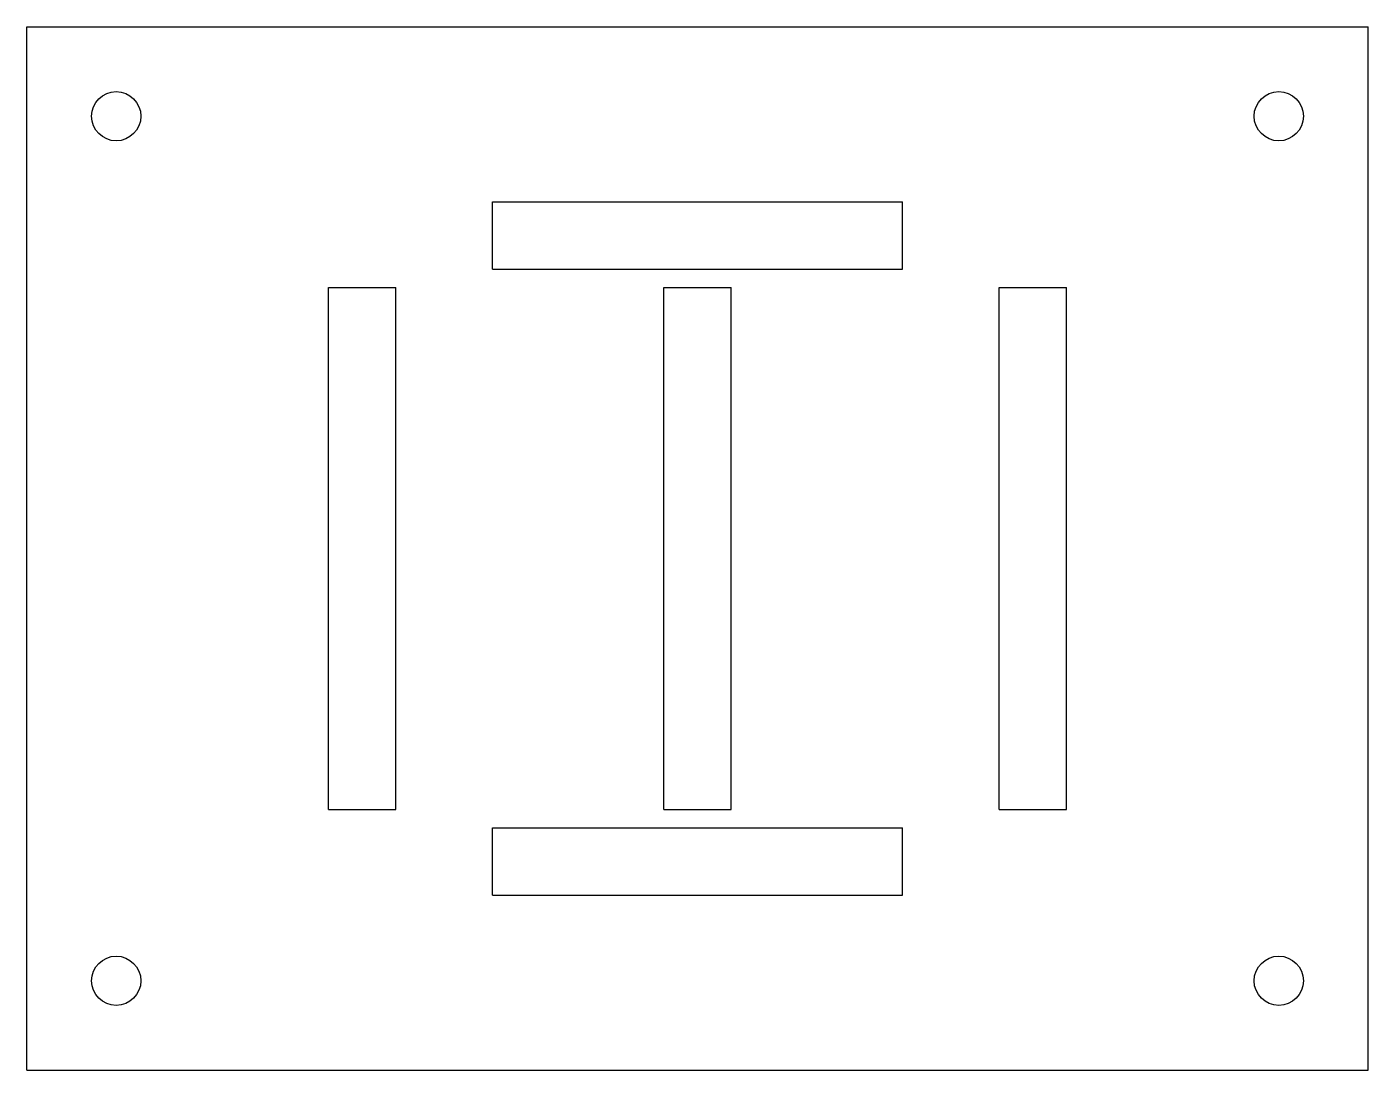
# Model space of a CAD drawing. Header units: millimetres. Extents: x 0 to 180, y 0 to 140.
import ezdxf

# ---------------------------------------------------------------- set-up
doc = ezdxf.new("R2010")
doc.units = ezdxf.units.MM
doc.layers.add('Part', color=7, linetype='CONTINUOUS')

msp = doc.modelspace()

# ---------------------------------------------------------------- linework, layer by layer
at = {"layer": 'Part'}
for p, q in [((0, 0, 6), (0, 140, 6)), ((0, 140), (0, 140, 6)), ((0, 0), (0, 140)), ((0, 0, 6), (0, 140, 6)), ((0, 140, 6), (180, 140, 6)), ((0, 140), (180, 140)), ((0, 140, 6), (180, 140, 6)), ((0, 140), (0, 140, 6)), ((0, 0), (0, 140)), ((0, 140), (180, 140)), ((180, 0, 6), (180, 140, 6)), ((180, 140), (180, 140, 6)), ((180, 0), (180, 140)), ((180, 0, 6), (180, 140, 6)), ((180, 140), (180, 140, 6)), ((180, 0), (180, 140)), ((15.3, 128), (15.3, 128, 6)), ((15.3, 128), (15.3, 128, 6)), ((171.3, 128), (171.3, 128, 6)), ((171.3, 128), (171.3, 128, 6)), ((62.5, 116.5, 6), (117.5, 116.5, 6)), ((62.5, 107.5, 6), (62.5, 116.5, 6)), ((62.5, 116.5), (117.5, 116.5)), ((62.5, 107.5), (62.5, 116.5)), ((62.5, 116.5), (117.5, 116.5)), ((62.5, 116.5, 6), (117.5, 116.5, 6)), ((62.5, 116.5), (62.5, 116.5, 6)), ((62.5, 107.5, 6), (62.5, 116.5, 6)), ((62.5, 116.5), (62.5, 116.5, 6)), ((62.5, 107.5), (62.5, 116.5)), ((117.5, 107.5, 6), (117.5, 116.5, 6)), ((117.5, 107.5), (117.5, 116.5)), ((117.5, 107.5, 6), (117.5, 116.5, 6)), ((117.5, 116.5), (117.5, 116.5, 6)), ((117.5, 107.5), (117.5, 116.5)), ((117.5, 116.5), (117.5, 116.5, 6)), ((62.5, 107.5, 6), (117.5, 107.5, 6)), ((62.5, 107.5), (117.5, 107.5)), ((62.5, 107.5), (117.5, 107.5)), ((62.5, 107.5, 6), (117.5, 107.5, 6)), ((62.5, 107.5), (62.5, 107.5, 6)), ((62.5, 107.5), (62.5, 107.5, 6)), ((117.5, 107.5), (117.5, 107.5, 6)), ((117.5, 107.5), (117.5, 107.5, 6)), ((40.5, 35, 6), (40.5, 105, 6)), ((40.5, 105, 6), (49.5, 105, 6)), ((40.5, 35), (40.5, 105)), ((40.5, 105), (49.5, 105)), ((40.5, 35, 6), (40.5, 105, 6)), ((40.5, 105), (40.5, 105, 6)), ((40.5, 35), (40.5, 105)), ((40.5, 105), (49.5, 105)), ((40.5, 105, 6), (49.5, 105, 6)), ((40.5, 105), (40.5, 105, 6)), ((49.5, 35, 6), (49.5, 105, 6)), ((49.5, 35), (49.5, 105)), ((49.5, 35, 6), (49.5, 105, 6)), ((49.5, 105), (49.5, 105, 6)), ((49.5, 35), (49.5, 105)), ((49.5, 105), (49.5, 105, 6)), ((85.5, 35, 6), (85.5, 105, 6)), ((85.5, 105, 6), (94.5, 105, 6)), ((85.5, 35), (85.5, 105)), ((85.5, 105), (94.5, 105)), ((85.5, 35, 6), (85.5, 105, 6)), ((85.5, 105), (85.5, 105, 6)), ((85.5, 35), (85.5, 105)), ((85.5, 105), (94.5, 105)), ((85.5, 105, 6), (94.5, 105, 6)), ((85.5, 105), (85.5, 105, 6)), ((94.5, 35, 6), (94.5, 105, 6)), ((94.5, 35), (94.5, 105)), ((94.5, 35, 6), (94.5, 105, 6)), ((94.5, 105), (94.5, 105, 6)), ((94.5, 35), (94.5, 105)), ((94.5, 105), (94.5, 105, 6)), ((130.5, 35, 6), (130.5, 105, 6)), ((130.5, 105, 6), (139.5, 105, 6)), ((130.5, 35), (130.5, 105)), ((130.5, 105), (139.5, 105)), ((130.5, 35, 6), (130.5, 105, 6)), ((130.5, 105), (130.5, 105, 6)), ((130.5, 35), (130.5, 105)), ((130.5, 105), (139.5, 105)), ((130.5, 105, 6), (139.5, 105, 6)), ((130.5, 105), (130.5, 105, 6)), ((139.5, 35, 6), (139.5, 105, 6)), ((139.5, 35), (139.5, 105)), ((139.5, 35, 6), (139.5, 105, 6)), ((139.5, 105), (139.5, 105, 6)), ((139.5, 35), (139.5, 105)), ((139.5, 105), (139.5, 105, 6)), ((40.5, 35, 6), (49.5, 35, 6)), ((40.5, 35), (49.5, 35)), ((40.5, 35), (49.5, 35)), ((40.5, 35, 6), (49.5, 35, 6)), ((40.5, 35), (40.5, 35, 6)), ((40.5, 35), (40.5, 35, 6)), ((49.5, 35), (49.5, 35, 6)), ((49.5, 35), (49.5, 35, 6)), ((85.5, 35, 6), (94.5, 35, 6)), ((85.5, 35), (94.5, 35)), ((85.5, 35), (94.5, 35)), ((85.5, 35, 6), (94.5, 35, 6)), ((85.5, 35), (85.5, 35, 6)), ((85.5, 35), (85.5, 35, 6)), ((94.5, 35), (94.5, 35, 6)), ((94.5, 35), (94.5, 35, 6)), ((130.5, 35, 6), (139.5, 35, 6)), ((130.5, 35), (139.5, 35)), ((130.5, 35), (139.5, 35)), ((130.5, 35, 6), (139.5, 35, 6)), ((130.5, 35), (130.5, 35, 6)), ((130.5, 35), (130.5, 35, 6)), ((139.5, 35), (139.5, 35, 6)), ((139.5, 35), (139.5, 35, 6)), ((62.5, 23.5, 6), (62.5, 32.5, 6)), ((62.5, 32.5, 6), (117.5, 32.5, 6)), ((62.5, 23.5), (62.5, 32.5)), ((62.5, 32.5), (117.5, 32.5)), ((62.5, 23.5, 6), (62.5, 32.5, 6)), ((62.5, 32.5), (62.5, 32.5, 6)), ((62.5, 23.5), (62.5, 32.5)), ((62.5, 32.5), (117.5, 32.5)), ((62.5, 32.5, 6), (117.5, 32.5, 6)), ((62.5, 32.5), (62.5, 32.5, 6)), ((117.5, 23.5, 6), (117.5, 32.5, 6)), ((117.5, 23.5), (117.5, 32.5)), ((117.5, 23.5, 6), (117.5, 32.5, 6)), ((117.5, 32.5), (117.5, 32.5, 6)), ((117.5, 23.5), (117.5, 32.5)), ((117.5, 32.5), (117.5, 32.5, 6)), ((62.5, 23.5, 6), (117.5, 23.5, 6)), ((62.5, 23.5), (117.5, 23.5)), ((62.5, 23.5), (117.5, 23.5)), ((62.5, 23.5, 6), (117.5, 23.5, 6)), ((62.5, 23.5), (62.5, 23.5, 6)), ((62.5, 23.5), (62.5, 23.5, 6)), ((117.5, 23.5), (117.5, 23.5, 6)), ((117.5, 23.5), (117.5, 23.5, 6)), ((15.3, 12), (15.3, 12, 6)), ((15.3, 12), (15.3, 12, 6)), ((171.3, 12), (171.3, 12, 6)), ((171.3, 12), (171.3, 12, 6)), ((0, 0), (0, 0, 6)), ((0, 0), (180, 0)), ((0, 0, 6), (180, 0, 6)), ((0, 0), (0, 0, 6)), ((0, 0, 6), (180, 0, 6)), ((0, 0), (180, 0)), ((180, 0), (180, 0, 6)), ((180, 0), (180, 0, 6))]:
    msp.add_line(p, q, dxfattribs=at)
for centre in [(12, 128, 6), (12, 128), (12, 128, 6), (12, 128), (168, 128, 6), (168, 128), (168, 128, 6), (168, 128), (12, 12, 6), (12, 12), (12, 12, 6), (12, 12), (168, 12, 6), (168, 12), (168, 12, 6), (168, 12)]:
    msp.add_circle(centre, 3.3, dxfattribs=at)

doc.saveas('drawing.dxf')
